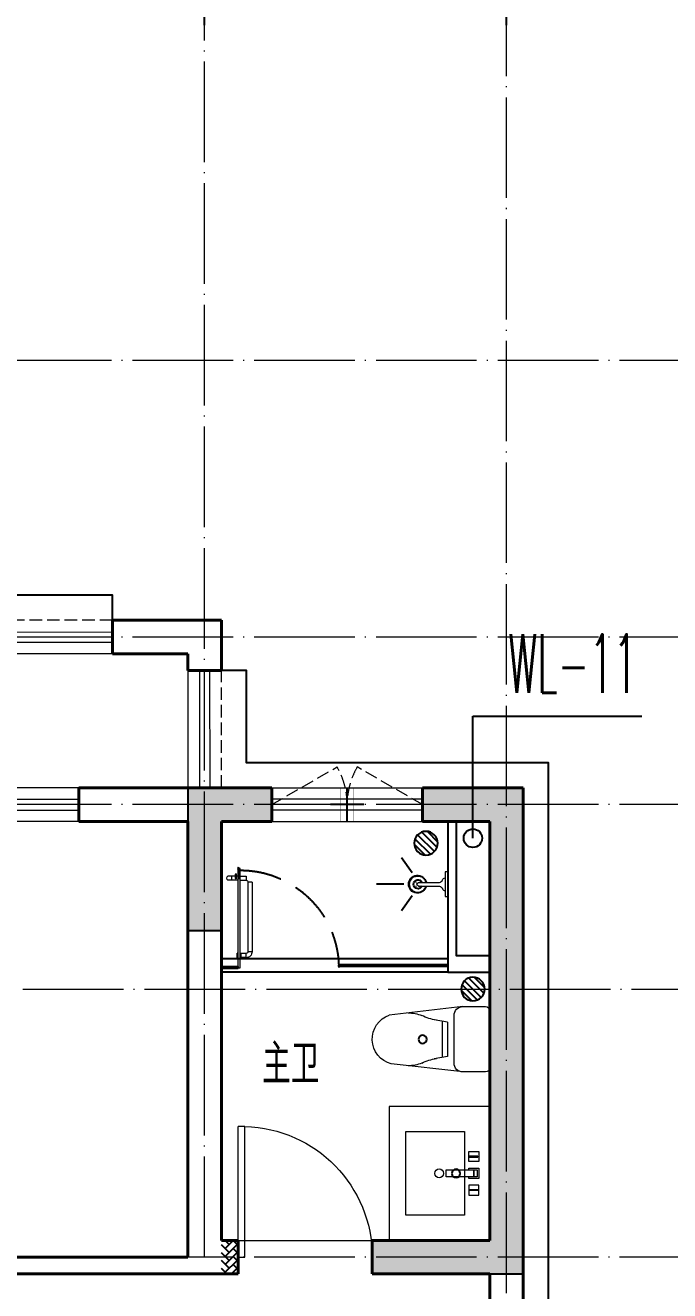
# Model space of a CAD drawing. Extents: x 27938 to 1042331, y -235042 to 1535213.
# Drawn here: x 728347 to 732190, y 370824 to 378374 of the extents above; entities that cross this region are included whole.
import ezdxf

# ---------------------------------------------------------------- set-up
doc = ezdxf.new("R2010")
doc.units = 0
doc.header["$LTSCALE"] = 1000
doc.header["$MEASUREMENT"] = 0
doc.linetypes.add('DASH', pattern=[0.35, 0.25, -0.1])
doc.linetypes.add('DOTE', pattern=[2.42, 2, -0.2, 0.02, -0.2])
for name, color, linetype in [('$RECOVER_210609100354-32', 7, 'Continuous'), ('3.5方案汇报，与郭总、侯月琴确定户型_t8$0$2020.03.04 -1安徽标准化洋房户型(UA）_t8_t8$0$看线', 154, 'Continuous'), ('AXIS', 3, 'Continuous'), ('COLUMN', 9, 'Continuous'), ('DIM_污水', 3, 'Continuous'), ('EQUIP_地漏', 7, 'Continuous'), ('EQUIP_污水', 7, 'Continuous'), ('IP-bath&kitchen-JOHNSON', 4, 'Continuous'), ('P-bath&kitchen-JOHNSON', 4, 'Continuous'), ('PUB_TEXT', 4, 'Continuous'), ('VPIPE-污水', 2, 'W'), ('保温', 6, 'Continuous'), ('机电标识类', 1, 'Continuous'), ('看线', 251, 'Continuous')]:
    doc.layers.add(name, color=color, linetype=linetype)
for name, color, linetype, lineweight in [('DOTE', 19, 'DOTE', 9), ('LVTRY', 1, 'Continuous', 13), ('PUB_HATCH', 8, 'Continuous', 9), ('WALL', 9, 'Continuous', 40), ('WINDOW', 8, 'Continuous', 15), ('平面-栏杆', 135, 'Continuous', 15), ('平面-看线', 45, 'Continuous', 15), ('平面-空调室内机', 176, 'Continuous', 9), ('空调', 76, 'Continuous', 13)]:
    doc.layers.add(name, color=color, linetype=linetype, lineweight=lineweight)
doc.styles.add('_TCH_DIM_T3', font='SIMPLEX.shx', dxfattribs={"width": 0.494118, "bigfont": 'GBCBIG.shx'})
doc.styles.add('_TWT_SERIAL', font='simplex.shx', dxfattribs={"width": 0.6, "oblique": 10, "height": 3, "bigfont": 'aadri.shx'})
doc.styles.get("Standard").update_dxf_attribs({"font": 'gbenor.shx', "bigfont": 'gbcbig.shx'})
doc.linetypes.add('W', pattern='A,3,-0.2,["W",Standard,S=0.25,R=0,X=-0.1,Y=-0.115],-0.2', length=3.4)
doc.dimstyles.new('_TCH_ARCH&&100', dxfattribs={"dimtxt": 297.5, "dimasz": 100, "dimexe": 250, "dimexo": 300, "dimgap": 126.25, "dimtad": 1, "dimdec": 0, "dimzin": 0, "dimdsep": 46, "dimtxsty": '_TCH_DIM_T3', "dimblk": 'ARCHTICK', "dimcen": 0.09, "dimclrt": 4, "dimazin": 2, "dimtfac": 1, "dimtdec": 0, "dimtix": 1, "dimtmove": 2, "dimatfit": 3, "dimfxl": 1, "dimtolj": 1, "dimtzin": 0, "dimarcsym": 0})

# ---------------------------------------------------------------- blocks, each defined once
blk = doc.blocks.new('GFDGDGRDGRDG')
at = {"layer": 'DOTE', "linetype": 'DOTE', "ltscale": 0.3}
for p, q in [((622593.7, 368758.3), (622593.7, 376108.3)), ((624393.7, 360558.3), (624393.7, 376108.3)), ((626393.7, 374108.3), (573593.7, 374108.3)), ((626393.7, 372458.3), (573593.7, 372458.3)), ((626393.7, 371458.3), (573593.7, 371458.3)), ((573593.7, 370358.3), (626393.7, 370358.3)), ((626393.7, 368758.3), (573593.7, 368758.3))]:
    blk.add_line(p, q, dxfattribs=at)
blk = doc.blocks.new('rrrrrrrrrrrra')
at = {"color": 0}
for p, q in [((-112.4, 458.7), (-112.4, 324.3)), ((252.6, 483.7), (-87.4, 483.7)), ((277.6, 324.3), (277.6, 458.7)), ((-112.4, 324.3), (-63.7, -103.4)), ((277.6, 324.3), (227.5, -115.6)), ((-59.1, 271.1), (224.3, 271.1)), ((-20.6, 232.4), (-34.2, 153.6)), ((185.8, 232.4), (-20.6, 232.4)), ((185.8, 232.4), (199.4, 153.6)), ((191.3, 200.5), (-26.1, 200.5))]:
    blk.add_line(p, q, dxfattribs=at)
for centre, radius, start, end in [((-87.4, 458.7), 25, 90, 180), ((252.6, 458.7), 25, 0, 90), ((-59.1, 324.3), 53.3, 180, 270), ((224.3, 324.3), 53.3, 270, 0), ((-322.6, 209.8), 293.8, 333.53685, 351.48282), ((487.8, 209.8), 293.8, 188.51718, 206.46315), ((149, -3.2), 224.1, 158.52022, 180), ((16.2, -3.2), 224.1, 0, 21.47978), ((83.8, -63.6), 152.8, 195.07732, 340.11812)]:
    blk.add_arc(centre, radius, start, end, dxfattribs=at)
blk = doc.blocks.new('A$C1E0F638F')
at = {"color": 0}
for points in [[(499.7, 435.1), (499.7, 85.1), (0, 85.1), (0, 435.1)], [(269.9, 30), (229.9, 30), (229.9, 195), (269.9, 195)], [(119.9, 0), (179.9, 0), (179.9, 60), (119.9, 60)], [(146.9, 55), (152.9, 55), (152.9, 5), (146.9, 5)], [(229.9, 30), (269.9, 30), (269.9, 10), (229.9, 10)], [(379.9, 0), (319.9, 0), (319.9, 60), (379.9, 60)], [(352.9, 55), (346.9, 55), (346.9, 5), (352.9, 5)]]:
    blk.add_lwpolyline(points, close=True, dxfattribs=at)
blk.add_lwpolyline([(269.9, 60), (279.9, 60), (279.9, 0), (219.9, 0), (219.9, 60), (229.9, 60)], dxfattribs=at)
blk.add_circle((249.9, 236.3), 26, dxfattribs=at)
blk = doc.blocks.new('135')
blk.add_hatch(color=0).paths.add_polyline_path([(4.8, 1.8), (3.6, -1), (-4.7, 2.5), (-3.5, 5.3)])
at = {"color": 0}
for p, q in [((-6.3, 2.6), (5.4, -2.3)), ((-5.7, 2.9), (-5.2, 2.7)), ((-5.6, 18.9), (-3.4, 19.4)), ((-3.4, 19.4), (-5.5, 19.4)), ((5.2, 10.9), (-5.3, 10.9)), ((5.2, 9.7), (-5.2, 9.7)), ((-5.2, 2.7), (-3.8, 5.9)), ((-5, 10.9), (-5, 30.5)), ((-3.8, 5.9), (5.4, 2.1)), ((0, 0), (0, 39.1)), ((5.6, 18.9), (3.4, 19.3)), ((3.4, 19.3), (5.6, 19.3)), ((4.1, -1.2), (5.4, 2.1)), ((5, 10.9), (5, 32.3)), ((4.1, -1.2), (5.7, -1.8))]:
    blk.add_line(p, q, dxfattribs=at)
for centre, radius, start, end in [((6.2, 15.8), 13.5, 151.01474, 204.84033), ((13.5, 4.2), 20.5, 163.09243, 182.0012), ((-6, 3.6), 1, 184.22753, 248.46611), ((8.6, 15.5), 14.6, 166.278, 198.09535), ((13.5, 4.2), 19.5, 163.74431, 182.52687), ((-5.5, 3.3), 0.5, 181.9385, 247.25971), ((-5.2, 22.1), 0.5, 335.76434, 151.01474), ((3.8, 18.1), 9.42, 155.76434, 171.97728), ((5.2, 22.3), 0.5, 29.84246, 204.57404), ((-5.9, 17.2), 11.7, 10.47502, 24.57404), ((29.1, 6.7), 24, 172.94395, 199.23182), ((-6.3, 15.4), 12.4, 338.64492, 16.0476), ((-6, 15.8), 13.4, 334.91114, 29.84246), ((26.4, 6.3), 20.6, 169.14538, 199.95258), ((5.9, -1.2), 1.17, 247.45971, 19.95258), ((5.9, -1.4), 0.5, 247.45971, 19.23182)]:
    blk.add_arc(centre, radius, start, end, dxfattribs=at)
blk.add_open_spline([(-5, 30.5), (-4.1, 31.3), (-2.3, 33), (0.9, 29.2), (3.5, 31.1), (5, 32.3)], degree=3, knots=[0, 0, 0, 0, 3.066329, 6.218313, 11.124135, 11.124135, 11.124135, 11.124135], dxfattribs=at)
blk = doc.blocks.new('SDFAWERAWER')
at = {"layer": 'LVTRY', "color": 0}
for p, q in [((593987.8, -1242190.5), (593978.2, -1242214)), ((594017.1, -1242202.5), (593987.8, -1242190.5)), ((594015.8, -1242220.4), (594027.2, -1242192.7)), ((594022.6, -1242211.4), (594029.8, -1242193.8)), ((594025.4, -1242210.8), (594031.1, -1242196.8)), ((594027.2, -1242192.7), (594033, -1242195.1)), ((594029.8, -1242193.8), (594031.1, -1242196.8)), ((594032.2, -1242197.2), (594033, -1242195.1)), ((594033, -1242195.1), (594034, -1242197.4)), ((594033.8, -1242197.9), (594034, -1242197.4)), ((594047.3, -1242200.9), (594035.9, -1242228.7)), ((594047.3, -1242200.9), (594049.9, -1242202)), ((593941.2, -1242210.1), (593783.7, -1242594.8)), ((593964.6, -1242219.7), (593807.2, -1242604.4)), ((593941.2, -1242210.1), (593964.6, -1242219.7)), ((594007.5, -1242226), (593978.2, -1242214)), ((594015.8, -1242220.4), (594021.7, -1242222.8)), ((594025.7, -1242203.9), (594018.5, -1242221.5)), ((594018.5, -1242221.5), (594021.5, -1242220.3)), ((594025.4, -1242210.8), (594021.5, -1242220.3)), ((594022.6, -1242220.7), (594021.7, -1242222.8)), ((594021.7, -1242222.8), (594023.9, -1242221.9)), ((594024.2, -1242221.4), (594023.9, -1242221.9)), ((594027.7, -1242234.3), (594078.4, -1242255)), ((594035.9, -1242228.7), (594038.6, -1242229.7)), ((594037.3, -1242210.8), (594088, -1242231.6)), ((594038.6, -1242229.7), (594045.2, -1242213.6)), ((594038.6, -1242229.7), (594041.6, -1242228.5)), ((594041.6, -1242228.5), (594051.2, -1242205)), ((594049.9, -1242202), (594043.3, -1242218.2)), ((594049.9, -1242202), (594051.2, -1242205)), ((594057.1, -1242246.3), (594066.7, -1242222.8)), ((593783.7, -1242594.8), (593807.2, -1242604.4)), ((593803.2, -1242641.3), (593812.8, -1242617.9)), ((593803.2, -1242641.3), (593832.6, -1242653.3)), ((593812.8, -1242617.9), (593842.2, -1242629.9)), ((593842.2, -1242629.9), (593832.6, -1242653.3)), ((593833.8, -1242656.3), (593832.6, -1242653.3)), ((593845.2, -1242628.6), (593833.8, -1242656.3)), ((593847.8, -1242629.7), (593836.5, -1242657.4)), ((593845.2, -1242628.6), (593842.2, -1242629.9)), ((593847.8, -1242629.7), (593845.2, -1242628.6)), ((593847.1, -1242661.8), (593858.5, -1242634.1)), ((593849.8, -1242662.9), (593861.2, -1242635.2)), ((593852.1, -1242661.9), (593862.1, -1242637.4)), ((593858.5, -1242634.1), (593861.2, -1242635.2)), ((593861.2, -1242635.2), (593862.1, -1242637.4)), ((593836.5, -1242657.4), (593833.8, -1242656.3)), ((593847.1, -1242661.8), (593849.8, -1242662.9))]:
    blk.add_line(p, q, dxfattribs=at)
blk.add_lwpolyline([(593823.5, -1242717), (594045.8, -1242173.9), (594036.5, -1242170.2), (593814.2, -1242713.2)], close=True, dxfattribs=at)
blk.add_arc((594075.3, -1242240), 15.3, 281.79322, 33.70188, dxfattribs=at)
for centre, major_axis, start_param, end_param in [((593974.2, -1242223.6), (3.93, 9.6), 0, 1.570796), ((593816.8, -1242608.3), (13.5, 33.1), 1.570796, 3.141593), ((593816.8, -1242608.3), (3.93, 9.6), 1.570796, 3.141593)]:
    blk.add_ellipse(centre, major_axis=major_axis, ratio=1, start_param=start_param, end_param=end_param, dxfattribs=at)
at = {"layer": 'P-bath&kitchen-JOHNSON', "color": 0, "linetype": 'DASH'}
blk.add_arc((593809.8, -1242714), 586.2, 67.53695, 157.13247, dxfattribs=at)
at = {"layer": 'LVTRY', "color": 8, "xscale": -1, "rotation": 157.7329157530927}
blk.add_blockref('135', (594045.3, -1242161.9), dxfattribs=at)
blk = doc.blocks.new('A$C5DCB2F21')
at = {"layer": 'IP-bath&kitchen-JOHNSON', "color": 0}
for p, q in [((-68.3, -213.2), (-157.7, -275)), ((68.2, -213.2), (157.6, -275)), ((-0.1, -261.4), (-0.1, -424.7))]:
    blk.add_line(p, q, dxfattribs=at)
for centre, major_axis, ratio, start_param, end_param in [((0, -178.8), (-51, 0), 0.990052, -1.36297, 4.504563), ((0, -177.8), (-26.8, 0), 0.994812, -1.167677, 4.309269)]:
    blk.add_ellipse(centre, major_axis=major_axis, ratio=ratio, start_param=start_param, end_param=end_param, dxfattribs=at)
at = {"layer": 'LVTRY', "color": 0}
for p, q in [((73.6, 0), (-73.6, 0)), ((-10.5, -173.5), (-10.5, -49.3)), ((10.6, -173.5), (10.6, -49.3))]:
    blk.add_line(p, q, dxfattribs=at)
blk.add_lwpolyline([(73.6, 0), (73.6, -15.8), (-73.6, -15.8), (-73.6, 0)], dxfattribs=at)
for points in [[(-26.3, -30.7, -0.364142), (-37.8, -15.8, -0.020495)], [(-10.5, -49.4, 0.214893), (-26.3, -30.7, 7.649644)], [(10.6, -49.3, -0.21439), (26.3, -30.7, -7.649644)], [(26.3, -30.7, 0.364142), (37.8, -15.8, 0.020495)]]:
    blk.add_lwpolyline(points, format="xyb", dxfattribs=at)
blk.add_arc((0, -173.5), 10.5, 180, 0, dxfattribs=at)
for centre, major_axis, ratio, start_param, end_param in [((0, -181.3), (53.6, 0), 0.987577, 1.76809, 7.656688), ((-12.4, -164.7), (0, 1.43), 0.85, -1.570796, 4.712389), ((-12.4, -189.2), (0, 1.43), 0.85, 4.712389, 10.995574), ((12.5, -164.7), (0, 1.43), 0.85, 4.712389, 10.995574), ((12.5, -189.2), (0, 1.43), 0.85, 4.712389, 10.995574)]:
    blk.add_ellipse(centre, major_axis=major_axis, ratio=ratio, start_param=start_param, end_param=end_param, dxfattribs=at)
blk = doc.blocks.new('fgdfsdfsfssfes')
at = {"layer": '$RECOVER_210609100354-32', "color": 8}
for points in [[(575943.8, 371358.3), (575943.8, 370458), (575693.8, 370458)], [(575893.8, 371358.3), (575893.8, 370558), (575693.8, 370558)]]:
    blk.add_lwpolyline(points, dxfattribs=at)
at = {"layer": 'IP-bath&kitchen-JOHNSON', "color": 8}
for p, q in [((575943.8, 370538), (577293.8, 370538)), ((575943.8, 370503), (576593.8, 370503)), ((575943.8, 370493), (576593.8, 370493)), ((576593.8, 370493), (576593.8, 370503)), ((577293.8, 370493), (577193.8, 370493)), ((577193.8, 370483), (577193.8, 370493)), ((577293.8, 370483), (577193.8, 370483)), ((575943.8, 370458), (577293.8, 370458))]:
    blk.add_line(p, q, dxfattribs=at)
at = {"layer": 'LVTRY', "color": 8}
blk.add_lwpolyline([(576293.8, 368858.3), (575693.8, 368858.3), (575693.8, 369658.3), (576293.8, 369658.3)], close=True, dxfattribs=at)
at = {"layer": 'IP-bath&kitchen-JOHNSON', "color": 8, "rotation": 22.25976934310711}
blk.add_blockref('SDFAWERAWER', (-443124.7, 1295643.5), dxfattribs=at)
at = {"layer": 'LVTRY', "color": 8, "rotation": 90.008488524447}
blk.add_blockref('A$C5DCB2F21', (575943.8, 370983.3), dxfattribs=at)
at = {"layer": 'LVTRY', "color": 8, "extrusion": (0, 0, -1), "xscale": -1, "zscale": -1, "rotation": 270}
blk.add_blockref('rrrrrrrrrrrra', (-576177.5, 369975.6), dxfattribs=at)
at = {"layer": 'LVTRY', "color": 8, "xscale": -1, "rotation": 270}
blk.add_blockref('A$C1E0F638F', (575758.7, 369008.6), dxfattribs=at)
blk = doc.blocks.new('dongkong')
at = {"color": 0}
blk.add_wipeout([(-603756, 210771), (-603756, 210570.8), (-603836, 210570.8), (-603836, 210771)], dxfattribs=at)
at = {"layer": '机电标识类', "color": 0, "linetype": 'DASH', "ltscale": 400}
for p, q in [((-603796, 210771), (-603796, 210570.8)), ((-603896, 210670.7), (-603696, 210670.7))]:
    blk.add_line(p, q, dxfattribs=at)
at = {"layer": '空调', "color": 0, "linetype": 'DASH', "const_width": 2}
blk.add_lwpolyline([(-603756, 210771), (-603756, 210570.8), (-603836, 210570.8), (-603836, 210771)], close=True, dxfattribs=at)
blk = doc.blocks.new('VDVDVDCZSCCS')
at = {"layer": '保温', "linetype": 'ByBlock', "ltscale": 10}
h = blk.add_hatch(dxfattribs=at)
h.set_pattern_fill('AR-HBONE', color=251, scale=55)
h.set_pattern_definition([(45, (0, 0), (0, 47.4157523), [100.584, -33.528]), (135, (23.708, 23.708), (3e-15, 47.4157523), [100.584, -33.528])])
h.paths.add_polyline_path([(559016.5, 370923.7), (559016.5, 371123.7), (559116.5, 371123.7), (559116.5, 370923.7)])
blk = doc.blocks.new('HFHFHFHFTF')
at = {"layer": 'PUB_HATCH'}
for points in [[(583716.6, 373623.7), (583716.6, 373823.7), (583216.6, 373823.7), (583216.6, 372973.7), (583416.6, 372973.7), (583416.6, 373623.7)], [(585216.6, 373823.7), (584616.6, 373823.7), (584616.6, 373623.7), (585016.6, 373623.7), (585016.6, 371123.7), (584316.6, 371123.7), (584316.6, 370923.7), (585216.6, 370923.7)]]:
    blk.add_hatch(color=256, dxfattribs=at).paths.add_polyline_path(points)
at = {"layer": 'COLUMN', "color": 8}
for p, q in [((583716.6, 373823.7), (583216.6, 373823.7)), ((583216.6, 373823.7), (583216.6, 372973.7)), ((583716.6, 373623.7), (583716.6, 373823.7)), ((585216.6, 373823.7), (584616.6, 373823.7)), ((584616.6, 373823.7), (584616.6, 373623.7)), ((585216.6, 370923.7), (585216.6, 373823.7)), ((583416.6, 372973.7), (583416.6, 373623.7)), ((583416.6, 373623.7), (583716.6, 373623.7)), ((584616.6, 373623.7), (585016.6, 373623.7)), ((585016.6, 373623.7), (585016.6, 371123.7)), ((583216.6, 372973.7), (583416.6, 372973.7)), ((585016.6, 371123.7), (584316.6, 371123.7)), ((584316.6, 371123.7), (584316.6, 370923.7)), ((584316.6, 370923.7), (585216.6, 370923.7))]:
    blk.add_line(p, q, dxfattribs=at)
blk = doc.blocks.new('_ArchTick')
at = {"color": 0, "linetype": 'ByBlock', "const_width": 0.4}
blk.add_lwpolyline([(-0.5, -0.5), (0.5, 0.5)], dxfattribs=at)
blk = doc.blocks.new('*D909')
at = {"layer": 'AXIS', "color": 0, "lineweight": -2}
for p, q in [((731216.6, 378673.7), (731216.6, 381123.7)), ((731316.6, 378673.7), (731316.6, 381123.7)), ((731216.6, 380873.7), (731116.6, 380873.7)), ((731216.6, 380873.7), (731316.6, 380873.7)), ((731316.6, 380873.7), (731416.6, 380873.7))]:
    blk.add_line(p, q, dxfattribs=at)
at = {"layer": 'Defpoints', "color": 0}
for p in [(731316.6, 380873.7), (731216.6, 378373.7), (731316.6, 378373.7)]:
    blk.add_point(p, dxfattribs=at)
at = {"layer": 'AXIS', "color": 0, "lineweight": -2, "xscale": 100, "yscale": 100, "zscale": 100}
blk.add_blockref('_ArchTick', (731216.6, 380873.7), dxfattribs=at)
at = {"layer": 'AXIS', "color": 0, "lineweight": -2, "xscale": 100, "yscale": 100, "zscale": 100, "rotation": 180}
blk.add_blockref('_ArchTick', (731316.6, 380873.7), dxfattribs=at)
at = {"layer": 'AXIS', "color": 4, "insert": (731591.6, 381148.7), "char_height": 297.5, "attachment_point": 5, "style": '_TCH_DIM_T3'}
blk.add_mtext('\\A1;100', dxfattribs=at)
blk = doc.blocks.new('*D910')
at = {"layer": 'AXIS', "color": 0, "lineweight": -2}
for p, q in [((729416.6, 378673.7), (729416.6, 381123.7)), ((731216.6, 378673.7), (731216.6, 381123.7)), ((729416.6, 380873.7), (731216.6, 380873.7))]:
    blk.add_line(p, q, dxfattribs=at)
at = {"layer": 'Defpoints', "color": 0}
for p in [(731216.6, 380873.7), (729416.6, 378373.7), (731216.6, 378373.7)]:
    blk.add_point(p, dxfattribs=at)
at = {"layer": 'AXIS', "color": 0, "lineweight": -2, "xscale": 100, "yscale": 100, "zscale": 100, "rotation": 180}
blk.add_blockref('_ArchTick', (729416.6, 380873.7), dxfattribs=at)
at = {"layer": 'AXIS', "color": 0, "lineweight": -2, "xscale": 100, "yscale": 100, "zscale": 100}
blk.add_blockref('_ArchTick', (731216.6, 380873.7), dxfattribs=at)
at = {"layer": 'AXIS', "color": 4, "insert": (730316.6, 381148.7), "char_height": 297.5, "attachment_point": 5, "style": '_TCH_DIM_T3'}
blk.add_mtext('\\A1;1800', dxfattribs=at)
blk = doc.blocks.new('*D911')
at = {"layer": 'AXIS', "color": 0, "lineweight": -2}
for p, q in [((726416.6, 378673.7), (726416.6, 381123.7)), ((729416.6, 378673.7), (729416.6, 381123.7)), ((726416.6, 380873.7), (729416.6, 380873.7))]:
    blk.add_line(p, q, dxfattribs=at)
at = {"layer": 'Defpoints', "color": 0}
for p in [(729416.6, 380873.7), (726416.6, 378373.7), (729416.6, 378373.7)]:
    blk.add_point(p, dxfattribs=at)
at = {"layer": 'AXIS', "color": 0, "lineweight": -2, "xscale": 100, "yscale": 100, "zscale": 100, "rotation": 180}
blk.add_blockref('_ArchTick', (726416.6, 380873.7), dxfattribs=at)
at = {"layer": 'AXIS', "color": 0, "lineweight": -2, "xscale": 100, "yscale": 100, "zscale": 100}
blk.add_blockref('_ArchTick', (729416.6, 380873.7), dxfattribs=at)
at = {"layer": 'AXIS', "color": 4, "insert": (727916.6, 381148.7), "char_height": 297.5, "attachment_point": 5, "style": '_TCH_DIM_T3'}
blk.add_mtext('\\A1;3000', dxfattribs=at)
blk = doc.blocks.new('*D966')
at = {"layer": 'AXIS', "color": 0, "lineweight": -2}
for p, q in [((682316.6, 378673.7), (682316.6, 381923.7)), ((731316.6, 378673.7), (731316.6, 381923.7)), ((682316.6, 381673.7), (731316.6, 381673.7))]:
    blk.add_line(p, q, dxfattribs=at)
at = {"layer": 'Defpoints', "color": 0}
for p in [(731316.6, 381673.7), (682316.6, 378373.7), (731316.6, 378373.7)]:
    blk.add_point(p, dxfattribs=at)
at = {"layer": 'AXIS', "color": 0, "lineweight": -2, "xscale": 100, "yscale": 100, "zscale": 100, "rotation": 180}
blk.add_blockref('_ArchTick', (682316.6, 381673.7), dxfattribs=at)
at = {"layer": 'AXIS', "color": 0, "lineweight": -2, "xscale": 100, "yscale": 100, "zscale": 100}
blk.add_blockref('_ArchTick', (731316.6, 381673.7), dxfattribs=at)
at = {"layer": 'AXIS', "color": 4, "insert": (706816.6, 381948.7), "char_height": 297.5, "attachment_point": 5, "style": '_TCH_DIM_T3'}
blk.add_mtext('\\A1;49000', dxfattribs=at)
blk = doc.blocks.new('$WINLIB2D$00000001')
at = {"color": 0}
for points in [[(-0.5, 0.5), (-0.5, -0.5)], [(-0.5, 0.5), (0.5, 0.5)], [(0.5, -0.5), (0.5, 0.5)], [(0.5, 0.1667), (-0.5, 0.1667)], [(0.5, -0.1667), (-0.5, -0.1667)], [(-0.5, -0.5), (0.5, -0.5)]]:
    blk.add_lwpolyline(points, dxfattribs=at)
blk = doc.blocks.new('$DorLib2D$00000001')
for p, q in [((0.45, 0.975), (0.5, 0.975)), ((0.45, 0), (0.45, 0.975)), ((0.5, 0), (0.5, 0.975)), ((0.5, 0), (0.45, 0))]:
    blk.add_line(p, q)
at = {"lineweight": 13}
blk.add_arc((0.475, 0), 0.975, 91.46928, 180, dxfattribs=at)
blk = doc.blocks.new('$TwtSys$00000141')
for p, q in [((-141, 12), (-15, 138)), ((-141, 12), (-15, 138)), ((-131, -53), (53, 131)), ((-131, -53), (53, 131)), ((-100, -100), (100, 100)), ((-100, -100), (100, 100)), ((-49, -131), (131, 49)), ((-49, -131), (131, 49)), ((17, -138), (138, -17)), ((17, -138), (138, -17))]:
    blk.add_line(p, q)
blk.add_circle((0, 0), 141)
blk.add_circle((0, 0), 141)
blk = doc.blocks.new('$TwtSys$00000147')
blk.add_circle((0, 0, 0), 25)

msp = doc.modelspace()

# ---------------------------------------------------------------- linework, layer by layer
at = {"layer": 'AXIS'}
for p, q in [((729416.6, 378373.7), (729416.6, 382373.7)), ((731216.6, 378373.7), (731216.6, 382373.7))]:
    msp.add_line(p, q, dxfattribs=at)
at = {"layer": 'DIM_污水'}
for p, q in [((731016.6, 373523.7), (731016.6, 374250.7)), ((731016.6, 374250.7), (732023.5, 374250.7))]:
    msp.add_line(p, q, dxfattribs=at)
at = {"layer": 'VPIPE-污水'}
msp.add_circle((731016.6, 373523.7), 55, dxfattribs=at)
at = {"layer": 'WALL', "color": 8}
for p, q in [((729516.6, 374823.7), (728866.6, 374823.7)), ((728866.6, 374623.7), (728866.6, 374823.7)), ((729516.6, 374823.7), (729516.6, 374523.7)), ((729316.6, 374623.7), (728866.6, 374623.7)), ((729316.6, 374623.7), (729316.6, 374523.7)), ((729516.6, 374523.7), (729316.6, 374523.7)), ((729416.6, 373823.7), (728666.7, 373823.7)), ((728666.7, 373823.7), (728666.7, 373623.7)), ((729816.6, 373823.7), (729416.6, 373823.7)), ((729816.6, 373623.7), (729816.6, 373823.7)), ((731316.6, 373823.7), (730716.6, 373823.7)), ((730716.6, 373823.7), (730716.6, 373623.7)), ((731316.6, 373823.7), (731316.6, 371023.7)), ((728666.7, 373623.7), (729316.6, 373623.7)), ((729316.6, 373623.7), (729316.6, 371023.7)), ((729516.6, 373623.7), (729516.6, 371123.7)), ((729516.6, 373623.7), (729816.6, 373623.7)), ((730716.6, 373623.7), (731116.6, 373623.7)), ((731116.6, 373623.7), (731116.6, 371123.7)), ((729616.6, 371123.7), (729516.6, 371123.7)), ((729616.6, 370923.7), (729616.6, 371123.7)), ((731116.6, 371123.7), (730416.6, 371123.7)), ((730416.6, 371123.7), (730416.6, 370923.7)), ((727816.6, 371023.7), (729316.6, 371023.7)), ((731316.6, 371023.7), (731316.6, 365923.7)), ((727916.6, 370923.7), (729416.6, 370923.7)), ((729416.6, 370923.7), (729616.6, 370923.7)), ((730416.6, 370923.7), (731116.6, 370923.7)), ((731116.6, 370923.7), (731116.6, 366123.7))]:
    msp.add_line(p, q, dxfattribs=at)
at = {"layer": 'WINDOW'}
msp.add_line((729616.6, 371123.7), (730416.6, 371123.7), dxfattribs=at)
at = {"layer": '平面-栏杆', "color": 8}
for points in [[(726966.6, 374753.7), (728866.6, 374754)], [(726966.6, 374693.7), (728866.6, 374694)], [(729386.3, 374523.7), (729386.6, 373823.7)], [(729446.3, 374523.7), (729446.6, 373823.7)]]:
    msp.add_lwpolyline(points, dxfattribs=at)
at = {"layer": '平面-看线', "color": 8, "linetype": 'DASH', "ltscale": 0.3}
msp.add_line((729516.6, 373823.7), (729516.3, 374523.7), dxfattribs=at)
msp.add_lwpolyline([(728866.6, 374823.7), (726966.6, 374823.7)], dxfattribs=at)
at = {"layer": '平面-看线', "color": 8}
for points in [[(728866.6, 374623.7), (726966.6, 374623.7)], [(729316.3, 374523.7), (729316.6, 373823.7)]]:
    msp.add_lwpolyline(points, dxfattribs=at)
at = {"layer": '看线', "color": 8, "ltscale": 0.5}
msp.add_lwpolyline([(728866.6, 374823.7), (728866.6, 374973.7), (726966.6, 374973.7), (726966.6, 374823.7)], dxfattribs=at)

# ---------------------------------------------------------------- block references
at = {"color": 8}
msp.add_blockref('VDVDVDCZSCCS', (170500, 0), dxfattribs=at)
at = {"color": 8, "xscale": -1}
msp.add_blockref('fgdfsdfsfssfes', (1306810.3, 2265.4), dxfattribs=at)
at = {"layer": '3.5方案汇报，与郭总、侯月琴确定户型_t8$0$2020.03.04 -1安徽标准化洋房户型(UA）_t8_t8$0$看线', "ltscale": 10}
msp.add_blockref('GFDGDGRDGRDG', (106822.9, 2265.4), dxfattribs=at)
at = {"layer": 'EQUIP_地漏', "xscale": 0.5, "yscale": -0.5, "zscale": 0.5}
for p in [(730736.5, 373493.7), (731016.6, 372623.4)]:
    msp.add_blockref('$TwtSys$00000141', p, dxfattribs=at)
at = {"layer": 'EQUIP_污水', "yscale": -1, "rotation": 180}
for p in [(730716.5, 372323.6), (730916.5, 371523.7)]:
    msp.add_blockref('$TwtSys$00000147', p, dxfattribs=at)
at = {"layer": 'WINDOW'}
for name, p, xscale, yscale, zscale, rotation in [('$WINLIB2D$00000001', (727916.7, 373723.7), 1500, 200, 1500, 180.0000000002446), ('$DorLib2D$00000001', (730016.6, 371023.7), -800, 800, -800, 3.520335325242332e-09)]:
    msp.add_blockref(name, p, dxfattribs=dict(at, xscale=xscale, yscale=yscale, zscale=zscale, rotation=rotation))

# ---------------------------------------------------------------- texts
at = {"layer": 'DIM_污水', "color": 7, "style": '_TWT_SERIAL', "width": 0.48}
msp.add_text('WL-11', height=350, dxfattribs=at).set_placement((731227.8, 374390.7))
at = {"layer": 'PUB_TEXT', "color": 8}
msp.add_text('主卫', height=236.31, dxfattribs=at).set_placement((729760, 372058))

# ---------------------------------------------------------------- dimensions: what is measured, and where the dimension line sits
at = {"layer": 'AXIS'}
for p1, p2, distance, picture, middle in [((682316.6, 378373.7), (731316.6, 378373.7), 3300, '*D966', (706816.6, 381948.7)), ((726416.6, 378373.7), (729416.6, 378373.7), 2500, '*D911', (727916.6, 381148.7)), ((729416.6, 378373.7), (731216.6, 378373.7), 2500, '*D910', (730316.6, 381148.7))]:
    dim = msp.add_aligned_dim(p1=p1, p2=p2, distance=distance, dimstyle='_TCH_ARCH&&100', dxfattribs=at)
    dim.commit()
    dim.dimension.update_dxf_attribs({"geometry": picture, "text_midpoint": middle})
dim = msp.add_linear_dim(base=(731316.6, 380873.7), p1=(731216.6, 378373.7), p2=(731316.6, 378373.7), angle=0, dimstyle='_TCH_ARCH&&100', dxfattribs=at)
dim.commit()
dim.dimension.update_dxf_attribs({"geometry": '*D909', "text_midpoint": (731591.6, 381148.7), "dimtype": 129})

# ---------------------------------------------------------------- next in the draw order: block references
at = {"layer": '平面-空调室内机', "color": 8, "ltscale": 0.3, "rotation": 180}
msp.add_blockref('dongkong', (126470.5, 584394.7), dxfattribs=at)

# ---------------------------------------------------------------- next in the draw order: linework, layer by layer
at = {"layer": 'WINDOW', "color": 8, "linetype": 'DASH', "ltscale": 0.3}
for points in [[(729816.6, 373723.7), (730206.3, 373948.7, -0.131605), (730266.6, 373723.7)], [(730716.6, 373723.7), (730326.8, 373948.7, 0.131605), (730266.6, 373723.7)]]:
    msp.add_lwpolyline(points, format="xyb", dxfattribs=at)
at = {"layer": '看线', "color": 8}
msp.add_lwpolyline([(728716.6, 365773.7), (731466.6, 365773.7), (731466.6, 373973.7), (729666.3, 373973.7), (729666.3, 374523.7), (729516.3, 374523.7)], dxfattribs=at)

# ---------------------------------------------------------------- next in the draw order: block references
at = {"color": 8}
msp.add_blockref('HFHFHFHFTF', (146100, 0), dxfattribs=at)
at = {"layer": 'WINDOW', "xscale": -900, "yscale": 200, "zscale": -900, "rotation": 180.0000000002446}
msp.add_blockref('$WINLIB2D$00000001', (730266.6, 373723.7), dxfattribs=at)

doc.saveas('drawing.dxf')
